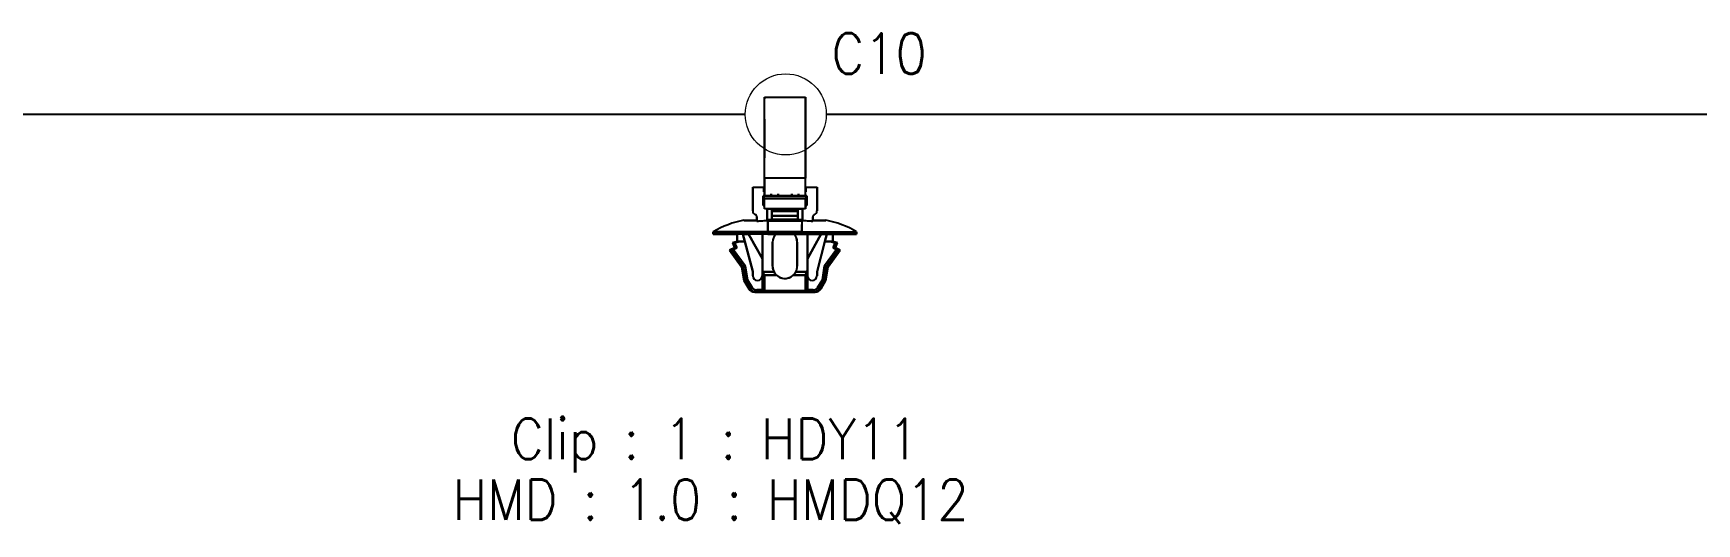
# Model space of a CAD drawing. Header units: inches. Extents: x 47316 to 59086, y 3141 to 11743.
# Drawn here: x 49064.8 to 49167.5, y 8626.9 to 8657.2 of the extents above; entities that cross this region are included whole.
import ezdxf

# ---------------------------------------------------------------- set-up
doc = ezdxf.new("R2010")
doc.units = ezdxf.units.IN
doc.header["$MEASUREMENT"] = 0
doc.styles.get("Standard").update_dxf_attribs({"font": ''})
doc.styles.get('Standard').set_extended_font_data('SimSun')
doc.linetypes.add('_VH_OTCON', pattern='A,0.0001,[7,VeSys.shx,S=0.1,R=0,X=0,Y=0],-0.4,[7,VeSys.shx,S=0.1,R=0,X=0,Y=0],-0.4,["X",Standard,S=1,R=0,X=-0.5,Y=-0.5],-0.0001,[7,VeSys.shx,S=0.1,R=0,X=0,Y=0],-0.4', length=1.2002)

msp = doc.modelspace()

# ---------------------------------------------------------------- linework, layer by layer
at = {"color": 7, "ltscale": 0.378893}
msp.add_line((49109.95, 8648.22), (49109.95, 8653.22), dxfattribs=at)
at = {"color": 7, "ltscale": 0.15}
for p, q in [((49109.95, 8653.22), (49112.47, 8653.22)), ((49112.47, 8648.22), (49109.95, 8648.22)), ((49112.47, 8648.22), (49109.95, 8648.22)), ((49109.95, 8646.96), (49112.47, 8646.96)), ((49112.47, 8646.96), (49109.95, 8646.96)), ((49112.47, 8646.33), (49109.95, 8646.33)), ((49112.47, 8646.33), (49109.95, 8646.33)), ((49109.95, 8641.26), (49112.47, 8641.26)), ((49112.47, 8641.26), (49109.95, 8641.26))]:
    msp.add_line(p, q, dxfattribs=at)
at = {"color": 7, "ltscale": 0.0272}
msp.add_line((49109.95, 8653.1), (49109.95, 8653.22), dxfattribs=at)
at = {"color": 7, "ltscale": 0.37888}
msp.add_line((49109.95, 8648.22), (49109.95, 8653.22), dxfattribs=at)
at = {"color": 7, "ltscale": 0.027199}
msp.add_line((49109.95, 8653.22), (49109.95, 8653.11), dxfattribs=at)
at = {"color": 7, "ltscale": 0.378897}
msp.add_line((49112.47, 8653.22), (49112.47, 8648.22), dxfattribs=at)
at = {"color": 7, "ltscale": 0.215019}
msp.add_line((49112.47, 8649.78), (49112.47, 8653.22), dxfattribs=at)
at = {"color": 7, "ltscale": 0.315749}
msp.add_line((49112.47, 8653.22), (49112.47, 8648.65), dxfattribs=at)
at = {"color": 7, "ltscale": 0.378905}
msp.add_line((49112.47, 8648.22), (49112.47, 8653.22), dxfattribs=at)
at = {"color": 7, "ltscale": 0.315758}
msp.add_line((49112.47, 8653.22), (49112.47, 8648.65), dxfattribs=at)
at = {"color": 7, "ltscale": 0.179182}
msp.add_line((49112.47, 8649.95), (49112.47, 8652.97), dxfattribs=at)
at = {"color": 0, "linetype": '_VH_OTCON', "lineweight": -2, "ltscale": 5}
for p, q in [((49108.76, 8652.15), (49009.42, 8652.15)), ((49380.9, 8652.15), (49113.76, 8652.15))]:
    msp.add_line(p, q, dxfattribs=at)
at = {"color": 7, "ltscale": 0.142593}
msp.add_line((49109.95, 8649.46), (49109.95, 8651.86), dxfattribs=at)
at = {"color": 7, "ltscale": 0.142589}
msp.add_line((49109.95, 8651.86), (49109.95, 8649.46), dxfattribs=at)
at = {"color": 7, "ltscale": 0.026669}
for p, q in [((49112.47, 8649.95), (49112.47, 8649.5)), ((49112.47, 8649.5), (49112.47, 8649.95)), ((49112.47, 8649.78), (49112.47, 8649.33))]:
    msp.add_line(p, q, dxfattribs=at)
at = {"color": 7, "ltscale": 0.108633}
msp.add_line((49112.47, 8647.67), (49112.47, 8649.5), dxfattribs=at)
at = {"color": 7, "ltscale": 0.076392}
msp.add_line((49112.47, 8648.22), (49112.47, 8649.5), dxfattribs=at)
at = {"color": 7, "ltscale": 0.098454}
msp.add_line((49112.47, 8647.67), (49112.47, 8649.33), dxfattribs=at)
at = {"color": 7, "ltscale": 0.0644}
for p, q in [((49109.95, 8648.22), (49109.95, 8647.13)), ((49109.95, 8647.13), (49109.95, 8648.22)), ((49112.47, 8647.13), (49112.47, 8648.22)), ((49112.47, 8647.13), (49112.47, 8648.22))]:
    msp.add_line(p, q, dxfattribs=at)
at = {"color": 7, "ltscale": 0.057913}
msp.add_line((49112.47, 8647.67), (49112.47, 8648.65), dxfattribs=at)
at = {"color": 7, "ltscale": 0.039999}
for p, q in [((49109.23, 8647.67), (49109.9, 8647.67)), ((49109.23, 8647.67), (49109.9, 8647.67)), ((49112.51, 8647.67), (49113.19, 8647.67)), ((49112.51, 8647.67), (49113.19, 8647.67))]:
    msp.add_line(p, q, dxfattribs=at)
at = {"color": 7, "ltscale": 0.022501}
for p, q in [((49109.23, 8647.67), (49109.23, 8647.3)), ((49109.23, 8647.3), (49109.23, 8647.67)), ((49113.19, 8647.67), (49113.19, 8647.3)), ((49113.19, 8647.67), (49113.19, 8647.3))]:
    msp.add_line(p, q, dxfattribs=at)
at = {"color": 7, "ltscale": 0.064999}
for p, q in [((49109.23, 8647.3), (49109.23, 8646.2)), ((49109.23, 8646.2), (49109.23, 8647.3)), ((49113.19, 8647.3), (49113.19, 8646.2)), ((49113.19, 8647.3), (49113.19, 8646.2))]:
    msp.add_line(p, q, dxfattribs=at)
at = {"color": 7, "ltscale": 0.002499}
for p, q in [((49109.86, 8647.13), (49109.9, 8647.13)), ((49109.9, 8647.13), (49109.86, 8647.13)), ((49109.9, 8647.13), (49109.86, 8647.13)), ((49109.9, 8647.67), (49109.95, 8647.67)), ((49109.95, 8647.38), (49109.9, 8647.38)), ((49109.9, 8647.38), (49109.95, 8647.38)), ((49112.47, 8647.67), (49112.51, 8647.67)), ((49112.51, 8647.38), (49112.47, 8647.38)), ((49112.47, 8647.38), (49112.51, 8647.38)), ((49112.56, 8647.13), (49112.51, 8647.13)), ((49112.56, 8647.13), (49112.51, 8647.13)), ((49109.95, 8646.58), (49109.9, 8646.58)), ((49109.9, 8646.58), (49109.95, 8646.58)), ((49109.95, 8646.58), (49109.9, 8646.58)), ((49112.51, 8646.58), (49112.47, 8646.58)), ((49112.47, 8646.58), (49112.51, 8646.58)), ((49112.51, 8646.58), (49112.47, 8646.58))]:
    msp.add_line(p, q, dxfattribs=at)
at = {"color": 7, "ltscale": 0.035001}
for p, q in [((49109.86, 8646.54), (49109.86, 8647.13)), ((49109.86, 8646.54), (49109.86, 8647.13)), ((49109.86, 8647.13), (49109.86, 8646.54)), ((49112.56, 8647.13), (49112.56, 8646.54)), ((49112.56, 8646.54), (49112.56, 8647.13)), ((49112.26, 8644.77), (49112.26, 8645.36)), ((49112.26, 8644.77), (49112.26, 8645.36))]:
    msp.add_line(p, q, dxfattribs=at)
at = {"color": 7, "ltscale": 0.0175}
for p, q in [((49109.9, 8647.67), (49109.9, 8647.38)), ((49109.9, 8647.38), (49109.9, 8647.67)), ((49112.51, 8647.67), (49112.51, 8647.38)), ((49112.51, 8647.67), (49112.51, 8647.38)), ((49112.51, 8647.38), (49112.51, 8647.67))]:
    msp.add_line(p, q, dxfattribs=at)
at = {"color": 7, "ltscale": 2.6e-05}
for p, q in [((49109.9, 8647.67), (49109.9, 8647.67)), ((49112.51, 8647.67), (49112.51, 8647.67))]:
    msp.add_line(p, q, dxfattribs=at)
at = {"color": 7, "ltscale": 0.032501}
for p, q in [((49109.9, 8647.13), (49109.9, 8646.58)), ((49109.9, 8646.58), (49109.9, 8647.13)), ((49112.51, 8647.13), (49112.51, 8646.58)), ((49112.51, 8647.13), (49112.51, 8646.58))]:
    msp.add_line(p, q, dxfattribs=at)
at = {"color": 7, "ltscale": 0.154999}
for p, q in [((49112.51, 8647.13), (49109.9, 8647.13)), ((49109.9, 8647.13), (49112.51, 8647.13))]:
    msp.add_line(p, q, dxfattribs=at)
at = {"color": 7, "ltscale": 0.0375}
for p, q in [((49109.95, 8646.33), (49109.95, 8646.96)), ((49109.95, 8646.33), (49109.95, 8646.96)), ((49112.47, 8646.96), (49112.47, 8646.33)), ((49112.47, 8646.33), (49112.47, 8646.96))]:
    msp.add_line(p, q, dxfattribs=at)
at = {"color": 7, "ltscale": 0.0075}
for p, q in [((49110.37, 8647.25), (49110.37, 8647.13)), ((49110.37, 8647.13), (49110.37, 8647.25)), ((49110.79, 8647.13), (49110.79, 8647.25)), ((49110.79, 8647.25), (49110.79, 8647.13)), ((49111.63, 8647.25), (49111.63, 8647.13)), ((49111.63, 8647.13), (49111.63, 8647.25)), ((49112.05, 8647.13), (49112.05, 8647.25)), ((49112.05, 8647.25), (49112.05, 8647.13)), ((49106.79, 8644.9), (49106.79, 8644.77)), ((49106.79, 8644.77), (49106.79, 8644.9)), ((49110.16, 8644.77), (49110.16, 8644.9)), ((49110.16, 8644.9), (49110.16, 8644.77)), ((49112.26, 8644.9), (49112.26, 8644.77)), ((49112.26, 8644.77), (49112.26, 8644.9)), ((49115.63, 8644.9), (49115.63, 8644.77)), ((49115.63, 8644.77), (49115.63, 8644.9)), ((49109.47, 8641.19), (49109.47, 8641.32)), ((49109.47, 8641.19), (49109.47, 8641.32)), ((49112.6, 8641.19), (49112.6, 8641.32)), ((49112.95, 8641.32), (49112.95, 8641.19)), ((49112.95, 8641.32), (49112.95, 8641.19))]:
    msp.add_line(p, q, dxfattribs=at)
at = {"color": 7, "ltscale": 0.000368}
msp.add_line((49110.37, 8647.13), (49110.37, 8647.13), dxfattribs=at)
at = {"color": 7, "ltscale": 0.025}
for p, q in [((49110.37, 8647.13), (49110.79, 8647.13)), ((49110.37, 8647.13), (49110.79, 8647.13)), ((49111.63, 8647.13), (49112.05, 8647.13)), ((49111.63, 8647.13), (49112.05, 8647.13)), ((49111.63, 8647.13), (49112.05, 8647.13)), ((49113.19, 8647.25), (49113.19, 8647.67))]:
    msp.add_line(p, q, dxfattribs=at)
at = {"color": 7, "ltscale": 0.023056}
msp.add_line((49110.4, 8647.13), (49110.79, 8647.13), dxfattribs=at)
at = {"color": 7, "ltscale": 0.000322}
msp.add_line((49111.63, 8647.13), (49111.63, 8647.13), dxfattribs=at)
at = {"color": 7, "ltscale": 0.021939}
msp.add_line((49112.51, 8647.13), (49112.51, 8646.76), dxfattribs=at)
at = {"color": 7, "ltscale": 0.010562}
msp.add_line((49112.51, 8646.58), (49112.51, 8646.76), dxfattribs=at)
at = {"color": 7, "ltscale": 0.000629}
msp.add_line((49112.55, 8647.13), (49112.56, 8647.13), dxfattribs=at)
at = {"color": 7, "ltscale": 0.0625}
msp.add_line((49113.19, 8646.2), (49113.19, 8647.25), dxfattribs=at)
at = {"color": 7, "ltscale": 0.017476}
for p, q in [((49109.48, 8645.84), (49109.48, 8645.55)), ((49112.93, 8645.84), (49112.93, 8645.55))]:
    msp.add_line(p, q, dxfattribs=at)
at = {"color": 7, "ltscale": 0.017471}
for p, q in [((49109.48, 8645.55), (49109.48, 8645.84)), ((49112.93, 8645.55), (49112.93, 8645.84))]:
    msp.add_line(p, q, dxfattribs=at)
at = {"color": 7, "ltscale": 0.004999}
for p, q in [((49109.95, 8646.54), (49109.86, 8646.54)), ((49109.86, 8646.54), (49109.95, 8646.54)), ((49112.56, 8646.54), (49112.47, 8646.54)), ((49112.47, 8646.54), (49112.56, 8646.54))]:
    msp.add_line(p, q, dxfattribs=at)
at = {"color": 7, "ltscale": 0.040002}
for p, q in [((49110.11, 8645.65), (49110.11, 8646.33)), ((49110.11, 8645.65), (49110.11, 8646.33)), ((49110.11, 8646.33), (49110.11, 8645.65)), ((49112.3, 8646.33), (49112.3, 8645.65)), ((49112.3, 8645.65), (49112.3, 8646.33))]:
    msp.add_line(p, q, dxfattribs=at)
at = {"color": 7, "ltscale": 0.017502}
for p, q in [((49110.11, 8646.33), (49110.41, 8646.33)), ((49112.01, 8646.33), (49112.3, 8646.33))]:
    msp.add_line(p, q, dxfattribs=at)
at = {"color": 7, "ltscale": 0.00087}
for p, q in [((49110.41, 8646.31), (49110.41, 8646.33)), ((49110.41, 8646.33), (49110.41, 8646.31)), ((49112.01, 8646.31), (49112.01, 8646.33)), ((49112.01, 8646.33), (49112.01, 8646.31))]:
    msp.add_line(p, q, dxfattribs=at)
at = {"color": 7, "ltscale": 0.095001}
for p, q in [((49112.01, 8646.31), (49110.41, 8646.31)), ((49110.41, 8646.31), (49112.01, 8646.31)), ((49112.01, 8646.19), (49110.41, 8646.19)), ((49110.41, 8646.19), (49112.01, 8646.19)), ((49110.41, 8645.89), (49112.01, 8645.89)), ((49112.01, 8645.89), (49110.41, 8645.89)), ((49110.41, 8645.68), (49112.01, 8645.68))]:
    msp.add_line(p, q, dxfattribs=at)
at = {"color": 7, "ltscale": 0.007443}
for p, q in [((49110.41, 8646.19), (49110.41, 8646.31)), ((49110.41, 8646.31), (49110.41, 8646.19)), ((49112.01, 8646.19), (49112.01, 8646.31)), ((49112.01, 8646.31), (49112.01, 8646.19))]:
    msp.add_line(p, q, dxfattribs=at)
at = {"color": 7, "ltscale": 0.017839}
for p, q in [((49110.41, 8645.89), (49110.41, 8646.19)), ((49110.41, 8646.19), (49110.41, 8645.89)), ((49112.01, 8645.89), (49112.01, 8646.19)), ((49112.01, 8646.19), (49112.01, 8645.89))]:
    msp.add_line(p, q, dxfattribs=at)
at = {"color": 7, "ltscale": 0.012407}
for p, q in [((49110.41, 8645.68), (49110.41, 8645.89)), ((49112.01, 8645.68), (49112.01, 8645.89))]:
    msp.add_line(p, q, dxfattribs=at)
at = {"color": 7, "ltscale": 0.013841}
for p, q in [((49110.41, 8645.89), (49110.41, 8645.65)), ((49112.01, 8645.65), (49112.01, 8645.89))]:
    msp.add_line(p, q, dxfattribs=at)
at = {"color": 7, "ltscale": 0.001447}
msp.add_line((49110.41, 8645.68), (49110.41, 8645.65), dxfattribs=at)
at = {"color": 7, "ltscale": 0.023952}
msp.add_line((49112.01, 8645.92), (49112.01, 8646.33), dxfattribs=at)
at = {"color": 7, "ltscale": 0.014789}
msp.add_line((49112.01, 8645.9), (49112.01, 8645.65), dxfattribs=at)
at = {"color": 7, "ltscale": 0.002502}
msp.add_line((49112.47, 8646.54), (49112.47, 8646.58), dxfattribs=at)
at = {"color": 7, "ltscale": 0.013786}
msp.add_line((49112.93, 8645.61), (49112.93, 8645.84), dxfattribs=at)
at = {"color": 7, "ltscale": 0.2}
for p, q in [((49106.79, 8644.9), (49110.16, 8644.9)), ((49110.16, 8644.9), (49106.79, 8644.9)), ((49110.16, 8644.77), (49106.79, 8644.77)), ((49110.16, 8644.77), (49106.79, 8644.77)), ((49112.26, 8644.9), (49115.63, 8644.9)), ((49112.26, 8644.9), (49115.63, 8644.9)), ((49112.26, 8644.77), (49115.63, 8644.77)), ((49115.63, 8644.77), (49112.26, 8644.77))]:
    msp.add_line(p, q, dxfattribs=at)
at = {"color": 7, "ltscale": 0.087396}
for p, q in [((49106.79, 8644.77), (49108.26, 8644.77)), ((49106.79, 8644.77), (49108.26, 8644.77)), ((49115.63, 8644.77), (49114.16, 8644.77))]:
    msp.add_line(p, q, dxfattribs=at)
at = {"color": 7, "ltscale": 0.027499}
for p, q in [((49108.26, 8644.31), (49108.26, 8644.77)), ((49108.26, 8644.77), (49108.26, 8644.31)), ((49114.16, 8644.31), (49114.16, 8644.77)), ((49114.16, 8644.77), (49114.16, 8644.31))]:
    msp.add_line(p, q, dxfattribs=at)
at = {"color": 7, "ltscale": 0.020602}
for p, q in [((49108.61, 8644.77), (49108.96, 8644.77)), ((49108.61, 8644.77), (49108.96, 8644.77)), ((49113.8, 8644.77), (49113.46, 8644.77))]:
    msp.add_line(p, q, dxfattribs=at)
at = {"color": 7, "ltscale": 0.028456}
for p, q in [((49108.74, 8644.31), (49108.61, 8644.77)), ((49108.61, 8644.77), (49108.74, 8644.31)), ((49113.68, 8644.31), (49113.8, 8644.77)), ((49113.8, 8644.77), (49113.68, 8644.31))]:
    msp.add_line(p, q, dxfattribs=at)
at = {"color": 7, "ltscale": 0.047501}
for p, q in [((49109.48, 8645.61), (49108.68, 8645.61)), ((49108.68, 8645.61), (49109.48, 8645.61)), ((49113.73, 8645.61), (49112.93, 8645.61)), ((49112.93, 8645.61), (49113.73, 8645.61))]:
    msp.add_line(p, q, dxfattribs=at)
at = {"color": 7, "ltscale": 0.015242}
for p, q in [((49109.09, 8644.55), (49108.96, 8644.77)), ((49113.45, 8644.77), (49113.33, 8644.55))]:
    msp.add_line(p, q, dxfattribs=at)
at = {"color": 7, "ltscale": 0.015215}
msp.add_line((49108.96, 8644.77), (49109.09, 8644.55), dxfattribs=at)
at = {"color": 7, "ltscale": 0.00369}
for p, q in [((49109.48, 8645.61), (49109.48, 8645.55)), ((49112.93, 8645.55), (49112.93, 8645.61))]:
    msp.add_line(p, q, dxfattribs=at)
at = {"color": 7, "ltscale": 0.089999}
for p, q in [((49109.82, 8643.25), (49109.82, 8644.77)), ((49109.82, 8644.77), (49109.82, 8643.25)), ((49112.6, 8644.77), (49112.6, 8643.25)), ((49112.6, 8643.25), (49112.6, 8644.77))]:
    msp.add_line(p, q, dxfattribs=at)
at = {"color": 7, "ltscale": 0.129999}
for p, q in [((49112.3, 8645.65), (49110.11, 8645.65)), ((49110.11, 8645.65), (49112.3, 8645.65))]:
    msp.add_line(p, q, dxfattribs=at)
at = {"color": 7, "ltscale": 0.040569}
for p, q in [((49110.16, 8644.9), (49110.16, 8645.58)), ((49112.26, 8645.58), (49112.26, 8644.9))]:
    msp.add_line(p, q, dxfattribs=at)
at = {"color": 7, "ltscale": 0.125}
for p, q in [((49110.16, 8645.58), (49112.26, 8645.58)), ((49112.26, 8645.58), (49110.16, 8645.58)), ((49110.16, 8644.9), (49112.26, 8644.9)), ((49112.26, 8644.9), (49110.16, 8644.9)), ((49110.16, 8644.77), (49112.26, 8644.77)), ((49112.26, 8644.77), (49110.16, 8644.77))]:
    msp.add_line(p, q, dxfattribs=at)
at = {"color": 7, "ltscale": 0.040567}
for p, q in [((49110.16, 8645.58), (49110.16, 8644.9)), ((49112.26, 8645.58), (49112.26, 8644.9))]:
    msp.add_line(p, q, dxfattribs=at)
at = {"color": 7, "ltscale": 0.02751}
msp.add_line((49110.16, 8644.9), (49110.16, 8645.36), dxfattribs=at)
msp.add_line((49110.16, 8644.9), (49110.16, 8645.36), dxfattribs=at)
at = {"color": 7, "ltscale": 0.015289}
msp.add_line((49113.33, 8644.55), (49113.45, 8644.77), dxfattribs=at)
at = {"color": 7, "ltscale": 0.020749}
msp.add_line((49113.45, 8644.77), (49113.8, 8644.77), dxfattribs=at)
at = {"color": 7, "ltscale": 0.0875}
for p, q in [((49114.16, 8644.77), (49115.63, 8644.77)), ((49110.45, 8644.26), (49110.45, 8642.79)), ((49110.45, 8642.79), (49110.45, 8644.26)), ((49110.45, 8642.79), (49110.45, 8644.26)), ((49111.97, 8642.79), (49111.97, 8644.26)), ((49111.97, 8644.26), (49111.97, 8642.79))]:
    msp.add_line(p, q, dxfattribs=at)
at = {"color": 7, "ltscale": 0.019025}
msp.add_line((49108.09, 8643.91), (49107.8, 8643.78), dxfattribs=at)
at = {"color": 7, "ltscale": 0.006177}
msp.add_line((49107.9, 8643.78), (49107.8, 8643.78), dxfattribs=at)
at = {"color": 7, "ltscale": 0.006165}
for p, q in [((49107.8, 8643.78), (49107.9, 8643.78)), ((49108.54, 8642.75), (49108.64, 8642.75)), ((49108.54, 8642.75), (49108.64, 8642.75))]:
    msp.add_line(p, q, dxfattribs=at)
at = {"color": 7, "ltscale": 0.075271}
for p, q in [((49107.8, 8643.78), (49108.54, 8642.75)), ((49108.64, 8642.75), (49107.9, 8643.78)), ((49114.51, 8643.78), (49113.78, 8642.75)), ((49113.78, 8642.75), (49114.51, 8643.78)), ((49113.88, 8642.75), (49114.62, 8643.78))]:
    msp.add_line(p, q, dxfattribs=at)
at = {"color": 7, "ltscale": 0.075264}
msp.add_line((49108.64, 8642.75), (49107.9, 8643.78), dxfattribs=at)
at = {"color": 7, "ltscale": 0.018174}
msp.add_line((49108.26, 8644.31), (49107.97, 8644.22), dxfattribs=at)
at = {"color": 7, "ltscale": 0.000925}
msp.add_line((49107.97, 8644.22), (49107.98, 8644.22), dxfattribs=at)
at = {"color": 7, "ltscale": 0.020195}
for p, q in [((49107.97, 8644.22), (49108.09, 8643.91)), ((49108.11, 8644.22), (49108.24, 8643.91)), ((49108.24, 8643.91), (49108.11, 8644.22)), ((49114.31, 8644.22), (49114.18, 8643.91)), ((49114.18, 8643.91), (49114.31, 8644.22)), ((49114.32, 8643.91), (49114.45, 8644.22))]:
    msp.add_line(p, q, dxfattribs=at)
at = {"color": 7, "ltscale": 0.000912}
for p, q in [((49107.98, 8644.22), (49107.97, 8644.22)), ((49114.32, 8643.91), (49114.31, 8643.91))]:
    msp.add_line(p, q, dxfattribs=at)
at = {"color": 7, "ltscale": 0.002823}
msp.add_line((49107.98, 8644.22), (49108.03, 8644.22), dxfattribs=at)
at = {"color": 7, "ltscale": 0.00282}
for p, q in [((49108.03, 8644.22), (49107.98, 8644.22)), ((49114.31, 8643.91), (49114.26, 8643.91))]:
    msp.add_line(p, q, dxfattribs=at)
at = {"color": 7, "ltscale": 0.013619}
for p, q in [((49108.24, 8643.91), (49108.02, 8643.82)), ((49108.02, 8643.82), (49108.24, 8643.91)), ((49114.18, 8643.91), (49114.39, 8643.82)), ((49114.39, 8643.82), (49114.18, 8643.91))]:
    msp.add_line(p, q, dxfattribs=at)
at = {"color": 7, "ltscale": 0.074459}
for p, q in [((49108.02, 8643.82), (49108.75, 8642.8)), ((49108.75, 8642.8), (49108.02, 8643.82)), ((49114.39, 8643.82), (49113.66, 8642.8)), ((49113.66, 8642.8), (49114.39, 8643.82))]:
    msp.add_line(p, q, dxfattribs=at)
at = {"color": 7, "ltscale": 0.004681}
for p, q in [((49108.03, 8644.22), (49108.11, 8644.22)), ((49108.11, 8644.22), (49108.03, 8644.22))]:
    msp.add_line(p, q, dxfattribs=at)
at = {"color": 7, "ltscale": 0.000327}
msp.add_line((49108.1, 8643.91), (49108.09, 8643.91), dxfattribs=at)
at = {"color": 7, "ltscale": 0.008441}
for p, q in [((49108.09, 8643.91), (49108.24, 8643.91)), ((49108.26, 8644.31), (49108.4, 8644.31)), ((49108.4, 8644.31), (49108.26, 8644.31))]:
    msp.add_line(p, q, dxfattribs=at)
at = {"color": 7, "ltscale": 0.008429}
for p, q in [((49108.24, 8643.91), (49108.09, 8643.91)), ((49114.31, 8644.22), (49114.45, 8644.22))]:
    msp.add_line(p, q, dxfattribs=at)
at = {"color": 7, "ltscale": 0.00033}
for p, q in [((49108.09, 8643.91), (49108.1, 8643.91)), ((49108.27, 8644.31), (49108.26, 8644.31)), ((49114.16, 8644.31), (49114.15, 8644.31))]:
    msp.add_line(p, q, dxfattribs=at)
at = {"color": 7, "ltscale": 0.001593}
msp.add_line((49108.13, 8643.91), (49108.1, 8643.91), dxfattribs=at)
at = {"color": 7, "ltscale": 0.003809}
msp.add_line((49108.1, 8643.91), (49108.16, 8643.91), dxfattribs=at)
at = {"color": 7, "ltscale": 0.018199}
for p, q in [((49108.4, 8644.31), (49108.11, 8644.22)), ((49108.11, 8644.22), (49108.4, 8644.31)), ((49114.01, 8644.31), (49114.31, 8644.22)), ((49114.31, 8644.22), (49114.01, 8644.31))]:
    msp.add_line(p, q, dxfattribs=at)
at = {"color": 7, "ltscale": 0.004291}
msp.add_line((49108.16, 8643.91), (49108.24, 8643.91), dxfattribs=at)
at = {"color": 7, "ltscale": 0.000286}
for p, q in [((49108.26, 8644.31), (49108.27, 8644.31)), ((49108.27, 8644.31), (49108.26, 8644.31))]:
    msp.add_line(p, q, dxfattribs=at)
at = {"color": 7, "ltscale": 0.008432}
msp.add_line((49108.4, 8644.31), (49108.26, 8644.31), dxfattribs=at)
at = {"color": 7, "ltscale": 0.000342}
for p, q in [((49108.26, 8644.31), (49108.27, 8644.31)), ((49114.15, 8644.31), (49114.16, 8644.31))]:
    msp.add_line(p, q, dxfattribs=at)
at = {"color": 7, "ltscale": 0.002209}
msp.add_line((49108.3, 8644.31), (49108.27, 8644.31), dxfattribs=at)
at = {"color": 7, "ltscale": 0.003674}
for p, q in [((49108.27, 8644.31), (49108.33, 8644.31)), ((49114.09, 8644.31), (49114.15, 8644.31))]:
    msp.add_line(p, q, dxfattribs=at)
at = {"color": 7, "ltscale": 0.00434}
msp.add_line((49108.33, 8644.31), (49108.4, 8644.31), dxfattribs=at)
at = {"color": 7, "ltscale": 0.019785}
for p, q in [((49108.74, 8644.31), (49108.4, 8644.31)), ((49108.4, 8644.31), (49108.74, 8644.31)), ((49113.68, 8644.31), (49114.01, 8644.31)), ((49114.01, 8644.31), (49113.68, 8644.31))]:
    msp.add_line(p, q, dxfattribs=at)
at = {"color": 7, "ltscale": 0.11383}
for p, q in [((49109.23, 8642.45), (49108.74, 8644.31)), ((49108.74, 8644.31), (49109.23, 8642.45)), ((49113.19, 8642.45), (49113.68, 8644.31)), ((49113.68, 8644.31), (49113.19, 8642.45))]:
    msp.add_line(p, q, dxfattribs=at)
at = {"color": 7, "ltscale": 0.026985}
for p, q in [((49109.31, 8644.15), (49109.09, 8644.55)), ((49113.33, 8644.55), (49113.1, 8644.15))]:
    msp.add_line(p, q, dxfattribs=at)
at = {"color": 7, "ltscale": 0.02701}
msp.add_line((49109.09, 8644.55), (49109.31, 8644.15), dxfattribs=at)
at = {"color": 7, "ltscale": 0.064963}
msp.add_line((49109.28, 8644.21), (49109.82, 8643.25), dxfattribs=at)
at = {"color": 7, "ltscale": 0.061156}
for p, q in [((49109.82, 8643.25), (49109.31, 8644.15)), ((49113.1, 8644.15), (49112.6, 8643.25))]:
    msp.add_line(p, q, dxfattribs=at)
at = {"color": 7, "ltscale": 0.061161}
msp.add_line((49109.31, 8644.15), (49109.82, 8643.25), dxfattribs=at)
at = {"color": 7, "ltscale": 0.065039}
msp.add_line((49112.6, 8643.25), (49113.14, 8644.21), dxfattribs=at)
at = {"color": 7, "ltscale": 0.06116}
msp.add_line((49112.6, 8643.25), (49113.1, 8644.15), dxfattribs=at)
at = {"color": 7, "ltscale": 0.040697}
msp.add_line((49112.6, 8643.41), (49112.6, 8644.1), dxfattribs=at)
at = {"color": 7, "ltscale": 0.040701}
msp.add_line((49112.6, 8644.1), (49112.6, 8643.41), dxfattribs=at)
at = {"color": 7, "ltscale": 0.02697}
msp.add_line((49113.1, 8644.15), (49113.33, 8644.55), dxfattribs=at)
at = {"color": 7, "ltscale": 0.006299}
msp.add_line((49114.01, 8644.31), (49114.12, 8644.31), dxfattribs=at)
at = {"color": 7, "ltscale": 0.006305}
msp.add_line((49114.12, 8644.31), (49114.01, 8644.31), dxfattribs=at)
at = {"color": 7, "ltscale": 0.00329}
msp.add_line((49114.03, 8644.31), (49114.09, 8644.31), dxfattribs=at)
at = {"color": 7, "ltscale": 0.006641}
msp.add_line((49114.16, 8644.31), (49114.04, 8644.31), dxfattribs=at)
at = {"color": 7, "ltscale": 0.001825}
msp.add_line((49114.15, 8644.31), (49114.12, 8644.31), dxfattribs=at)
at = {"color": 7, "ltscale": 0.002142}
msp.add_line((49114.12, 8644.31), (49114.16, 8644.31), dxfattribs=at)
at = {"color": 7, "ltscale": 0.002136}
msp.add_line((49114.16, 8644.31), (49114.12, 8644.31), dxfattribs=at)
at = {"color": 7, "ltscale": 0.018183}
msp.add_line((49114.45, 8644.22), (49114.16, 8644.31), dxfattribs=at)
at = {"color": 7, "ltscale": 0.004715}
msp.add_line((49114.18, 8643.91), (49114.26, 8643.91), dxfattribs=at)
at = {"color": 7, "ltscale": 0.004687}
msp.add_line((49114.26, 8643.91), (49114.18, 8643.91), dxfattribs=at)
at = {"color": 7, "ltscale": 0.002832}
msp.add_line((49114.26, 8643.91), (49114.31, 8643.91), dxfattribs=at)
at = {"color": 7, "ltscale": 0.002856}
msp.add_line((49114.32, 8643.91), (49114.27, 8643.91), dxfattribs=at)
at = {"color": 7, "ltscale": 0.002869}
msp.add_line((49114.27, 8643.91), (49114.32, 8643.91), dxfattribs=at)
at = {"color": 7, "ltscale": 0.008438}
msp.add_line((49114.45, 8644.22), (49114.31, 8644.22), dxfattribs=at)
at = {"color": 7, "ltscale": 0.0009}
msp.add_line((49114.31, 8643.91), (49114.32, 8643.91), dxfattribs=at)
at = {"color": 7, "ltscale": 0.019}
msp.add_line((49114.62, 8643.78), (49114.32, 8643.91), dxfattribs=at)
at = {"color": 7, "ltscale": 0.002185}
msp.add_line((49114.38, 8644.22), (49114.42, 8644.22), dxfattribs=at)
at = {"color": 7, "ltscale": 0.005222}
msp.add_line((49114.6, 8643.78), (49114.51, 8643.78), dxfattribs=at)
at = {"color": 7, "ltscale": 0.005249}
msp.add_line((49114.6, 8643.78), (49114.51, 8643.78), dxfattribs=at)
at = {"color": 7, "ltscale": 0.000903}
msp.add_line((49114.62, 8643.78), (49114.6, 8643.78), dxfattribs=at)
at = {"color": 7, "ltscale": 0.000916}
msp.add_line((49114.62, 8643.78), (49114.6, 8643.78), dxfattribs=at)
at = {"color": 7, "ltscale": 4.3e-05}
msp.add_line((49114.62, 8643.78), (49114.62, 8643.78), dxfattribs=at)
at = {"color": 7, "ltscale": 4.9e-05}
msp.add_line((49114.62, 8643.78), (49114.62, 8643.78), dxfattribs=at)
at = {"color": 7, "ltscale": 0.05076}
for p, q in [((49108.54, 8642.75), (49108.68, 8641.91)), ((49113.73, 8641.91), (49113.88, 8642.75))]:
    msp.add_line(p, q, dxfattribs=at)
at = {"color": 7, "ltscale": 0.002621}
for p, q in [((49108.68, 8642.77), (49108.64, 8642.75)), ((49108.64, 8642.75), (49108.68, 8642.77)), ((49113.77, 8642.75), (49113.73, 8642.77)), ((49113.73, 8642.77), (49113.77, 8642.75))]:
    msp.add_line(p, q, dxfattribs=at)
at = {"color": 7, "ltscale": 0.050769}
msp.add_line((49108.79, 8641.91), (49108.64, 8642.75), dxfattribs=at)
at = {"color": 7, "ltscale": 0.050773}
for p, q in [((49108.79, 8641.91), (49108.64, 8642.75)), ((49113.77, 8642.75), (49113.63, 8641.91)), ((49113.63, 8641.91), (49113.77, 8642.75))]:
    msp.add_line(p, q, dxfattribs=at)
at = {"color": 7, "ltscale": 0.000205}
for p, q in [((49108.69, 8642.77), (49108.68, 8642.77)), ((49108.68, 8642.77), (49108.69, 8642.77)), ((49113.73, 8642.77), (49113.73, 8642.77)), ((49113.73, 8642.77), (49113.73, 8642.77))]:
    msp.add_line(p, q, dxfattribs=at)
at = {"color": 7, "ltscale": 0.004321}
for p, q in [((49108.75, 8642.8), (49108.69, 8642.77)), ((49108.69, 8642.77), (49108.75, 8642.8)), ((49113.73, 8642.77), (49113.66, 8642.8)), ((49113.66, 8642.8), (49113.73, 8642.77))]:
    msp.add_line(p, q, dxfattribs=at)
at = {"color": 7, "ltscale": 0.051095}
for p, q in [((49108.75, 8642.8), (49108.9, 8641.95)), ((49108.9, 8641.95), (49108.75, 8642.8)), ((49113.66, 8642.8), (49113.52, 8641.95)), ((49113.52, 8641.95), (49113.66, 8642.8))]:
    msp.add_line(p, q, dxfattribs=at)
at = {"color": 7, "ltscale": 0.039936}
for p, q in [((49109.82, 8642.58), (49109.82, 8643.25)), ((49109.82, 8643.25), (49109.82, 8642.58)), ((49112.6, 8643.25), (49112.6, 8642.58)), ((49112.6, 8642.58), (49112.6, 8643.25))]:
    msp.add_line(p, q, dxfattribs=at)
at = {"color": 7, "ltscale": 0.048712}
msp.add_line((49112.6, 8642.43), (49112.6, 8643.25), dxfattribs=at)
at = {"color": 7, "ltscale": 0.006168}
for p, q in [((49113.78, 8642.75), (49113.88, 8642.75)), ((49113.88, 8642.75), (49113.78, 8642.75))]:
    msp.add_line(p, q, dxfattribs=at)
at = {"color": 7, "ltscale": 0.006219}
msp.add_line((49108.79, 8641.91), (49108.68, 8641.91), dxfattribs=at)
at = {"color": 7, "ltscale": 0.006223}
for p, q in [((49108.68, 8641.91), (49108.79, 8641.91)), ((49113.73, 8641.91), (49113.63, 8641.91)), ((49113.73, 8641.91), (49113.63, 8641.91))]:
    msp.add_line(p, q, dxfattribs=at)
at = {"color": 7, "ltscale": 0.034946}
for p, q in [((49108.68, 8641.91), (49108.98, 8641.4)), ((49113.44, 8641.4), (49113.73, 8641.91))]:
    msp.add_line(p, q, dxfattribs=at)
at = {"color": 7, "ltscale": 0.00266}
for p, q in [((49108.79, 8641.91), (49108.83, 8641.92)), ((49113.59, 8641.92), (49113.63, 8641.91))]:
    msp.add_line(p, q, dxfattribs=at)
at = {"color": 7, "ltscale": 0.002806}
for p, q in [((49108.83, 8641.92), (49108.79, 8641.91)), ((49113.63, 8641.91), (49113.58, 8641.92))]:
    msp.add_line(p, q, dxfattribs=at)
at = {"color": 7, "ltscale": 0.034163}
for p, q in [((49109.08, 8641.41), (49108.79, 8641.91)), ((49113.63, 8641.91), (49113.34, 8641.41))]:
    msp.add_line(p, q, dxfattribs=at)
at = {"color": 7, "ltscale": 0.000128}
for p, q in [((49108.79, 8641.91), (49108.79, 8641.91)), ((49108.79, 8641.91), (49108.79, 8641.91)), ((49113.63, 8641.91), (49113.63, 8641.91))]:
    msp.add_line(p, q, dxfattribs=at)
at = {"color": 7, "ltscale": 0.034208}
for p, q in [((49109.08, 8641.41), (49108.79, 8641.91)), ((49113.34, 8641.41), (49113.63, 8641.91))]:
    msp.add_line(p, q, dxfattribs=at)
at = {"color": 7, "ltscale": 0.004276}
for p, q in [((49108.83, 8641.92), (49108.9, 8641.95)), ((49108.9, 8641.95), (49108.83, 8641.92)), ((49113.58, 8641.92), (49113.52, 8641.95)), ((49113.52, 8641.95), (49113.58, 8641.92))]:
    msp.add_line(p, q, dxfattribs=at)
at = {"color": 7, "ltscale": 0.0329}
for p, q in [((49108.9, 8641.95), (49109.18, 8641.47)), ((49109.18, 8641.47), (49108.9, 8641.95)), ((49113.52, 8641.95), (49113.23, 8641.47)), ((49113.23, 8641.47), (49113.52, 8641.95))]:
    msp.add_line(p, q, dxfattribs=at)
at = {"color": 7, "ltscale": 0.014999}
for p, q in [((49109.23, 8642.2), (49109.23, 8642.45)), ((49109.23, 8642.2), (49109.23, 8642.45)), ((49109.23, 8642.45), (49109.23, 8642.2)), ((49113.19, 8642.2), (49113.19, 8642.45)), ((49113.19, 8642.45), (49113.19, 8642.2))]:
    msp.add_line(p, q, dxfattribs=at)
at = {"color": 7, "ltscale": 0.082565}
for p, q in [((49109.82, 8642.58), (49109.82, 8641.19)), ((49109.82, 8641.19), (49109.82, 8642.58)), ((49112.6, 8641.19), (49112.6, 8642.58)), ((49112.6, 8642.58), (49112.6, 8641.19))]:
    msp.add_line(p, q, dxfattribs=at)
at = {"color": 7, "ltscale": 0.041339}
for p, q in [((49110.54, 8642.44), (49109.84, 8642.44)), ((49109.84, 8642.44), (49110.54, 8642.44)), ((49112.58, 8642.44), (49111.88, 8642.44)), ((49111.88, 8642.44), (49112.58, 8642.44))]:
    msp.add_line(p, q, dxfattribs=at)
at = {"color": 7, "ltscale": 0.002635}
for p, q in [((49109.84, 8642.44), (49109.86, 8642.4)), ((49112.56, 8642.4), (49112.58, 8642.44))]:
    msp.add_line(p, q, dxfattribs=at)
at = {"color": 7, "ltscale": 0.002634}
for p, q in [((49109.86, 8642.4), (49109.84, 8642.44)), ((49112.58, 8642.44), (49112.56, 8642.4))]:
    msp.add_line(p, q, dxfattribs=at)
at = {"color": 7, "ltscale": 0.057954}
for p, q in [((49109.95, 8641.26), (49109.95, 8642.23)), ((49109.95, 8642.23), (49109.95, 8641.26)), ((49112.47, 8642.23), (49112.47, 8641.26)), ((49112.47, 8641.26), (49112.47, 8642.23))]:
    msp.add_line(p, q, dxfattribs=at)
at = {"color": 7, "ltscale": 0.044711}
for p, q in [((49109.95, 8642.23), (49110.7, 8642.23)), ((49110.7, 8642.23), (49109.95, 8642.23)), ((49111.72, 8642.23), (49112.47, 8642.23)), ((49112.47, 8642.23), (49111.72, 8642.23))]:
    msp.add_line(p, q, dxfattribs=at)
at = {"color": 7, "ltscale": 0.000598}
msp.add_line((49110.7, 8642.23), (49110.69, 8642.24), dxfattribs=at)
at = {"color": 7, "ltscale": 0.001863}
msp.add_line((49111.74, 8642.25), (49111.72, 8642.23), dxfattribs=at)
at = {"color": 7, "ltscale": 0.000505}
msp.add_line((49111.72, 8642.23), (49111.72, 8642.24), dxfattribs=at)
at = {"color": 7, "ltscale": 0.008279}
msp.add_line((49112.6, 8642.29), (49112.6, 8642.43), dxfattribs=at)
at = {"color": 7, "ltscale": 0.005516}
msp.add_line((49112.6, 8642.2), (49112.6, 8642.29), dxfattribs=at)
at = {"color": 7, "ltscale": 0.052501}
msp.add_line((49112.6, 8641.32), (49112.6, 8642.2), dxfattribs=at)
at = {"color": 7, "ltscale": 0.00587}
msp.add_line((49108.98, 8641.4), (49109.08, 8641.41), dxfattribs=at)
at = {"color": 7, "ltscale": 0.005865}
for p, q in [((49109.08, 8641.41), (49108.98, 8641.4)), ((49113.44, 8641.4), (49113.34, 8641.41))]:
    msp.add_line(p, q, dxfattribs=at)
at = {"color": 7, "ltscale": 0.007092}
for p, q in [((49109.08, 8641.41), (49109.18, 8641.47)), ((49109.18, 8641.47), (49109.08, 8641.41)), ((49113.23, 8641.47), (49113.34, 8641.41)), ((49113.34, 8641.41), (49113.23, 8641.47))]:
    msp.add_line(p, q, dxfattribs=at)
at = {"color": 7, "ltscale": 0.007248}
msp.add_line((49109.47, 8641.19), (49109.34, 8641.19), dxfattribs=at)
at = {"color": 7, "ltscale": 0.001605}
msp.add_line((49109.38, 8641.19), (49109.35, 8641.19), dxfattribs=at)
at = {"color": 7, "ltscale": 0.006183}
msp.add_line((49109.36, 8641.19), (49109.47, 8641.19), dxfattribs=at)
at = {"color": 7, "ltscale": 0.004422}
msp.add_line((49109.47, 8641.19), (49109.39, 8641.19), dxfattribs=at)
at = {"color": 7, "ltscale": 0.012915}
msp.add_line((49109.39, 8641.19), (49109.61, 8641.19), dxfattribs=at)
at = {"color": 7, "ltscale": 0.020941}
for p, q in [((49109.47, 8641.32), (49109.82, 8641.32)), ((49109.82, 8641.32), (49109.47, 8641.32)), ((49109.47, 8641.19), (49109.82, 8641.19)), ((49109.82, 8641.19), (49109.47, 8641.19)), ((49112.95, 8641.32), (49112.6, 8641.32)), ((49112.6, 8641.32), (49112.95, 8641.32)), ((49112.6, 8641.19), (49112.95, 8641.19)), ((49112.95, 8641.19), (49112.6, 8641.19))]:
    msp.add_line(p, q, dxfattribs=at)
at = {"color": 7, "ltscale": 0.012512}
for p, q in [((49109.61, 8641.19), (49109.82, 8641.19)), ((49112.6, 8641.19), (49112.81, 8641.19))]:
    msp.add_line(p, q, dxfattribs=at)
at = {"color": 7, "ltscale": 0.000995}
for p, q in [((49109.82, 8641.19), (49109.84, 8641.19)), ((49109.84, 8641.19), (49109.82, 8641.19)), ((49112.58, 8641.19), (49112.6, 8641.19)), ((49112.6, 8641.19), (49112.58, 8641.19))]:
    msp.add_line(p, q, dxfattribs=at)
at = {"color": 7, "ltscale": 0.000399}
msp.add_line((49109.84, 8641.19), (49109.83, 8641.19), dxfattribs=at)
at = {"color": 7, "ltscale": 0.163214}
msp.add_line((49109.83, 8641.19), (49112.58, 8641.19), dxfattribs=at)
at = {"color": 7, "ltscale": 0.163013}
msp.add_line((49112.58, 8641.19), (49109.84, 8641.19), dxfattribs=at)
at = {"color": 7, "ltscale": 0.015717}
msp.add_line((49113.07, 8641.19), (49112.81, 8641.19), dxfattribs=at)
at = {"color": 7, "ltscale": 0.015729}
msp.add_line((49112.81, 8641.19), (49113.07, 8641.19), dxfattribs=at)
at = {"color": 7, "ltscale": 0.005864}
msp.add_line((49113.44, 8641.4), (49113.34, 8641.41), dxfattribs=at)
at = {"color": 7}
for points in [[(49110.7, 8642.23), (49110.85, 8642.12), (49110.94, 8642.08)], [(49111.48, 8642.08), (49111.57, 8642.12), (49111.72, 8642.23)], [(49109.08, 8641.41), (49109.15, 8641.32), (49109.24, 8641.25), (49109.35, 8641.21), (49109.47, 8641.19)], [(49109.08, 8641.41), (49109.14, 8641.33), (49109.21, 8641.27), (49109.31, 8641.22), (49109.47, 8641.19)], [(49112.95, 8641.19), (49113.07, 8641.21), (49113.17, 8641.25), (49113.27, 8641.32), (49113.34, 8641.41)], [(49112.95, 8641.19), (49113.06, 8641.21), (49113.17, 8641.25), (49113.25, 8641.3), (49113.34, 8641.41)]]:
    msp.add_lwpolyline(points, dxfattribs=at)
at = {"color": 0, "linetype": 'Continuous', "lineweight": 15}
msp.add_circle((49111.26, 8652.15), 2.5, dxfattribs=at)
at = {"color": 7}
for centre, radius, start, end in [((49109.48, 8646.2), 0.253, 180, 250.5288), ((49109.48, 8646.2), 0.253, 179.9994, 250.5293), ((49109.36, 8645.84), 0.127, 42.2692, 70.4569), ((49109.36, 8645.84), 0.127, 0.3156, 70.2132), ((49109.36, 8645.84), 0.126, 0.0191, 70.5093), ((49113.06, 8645.84), 0.127, 109.7868, 179.6844), ((49113.06, 8645.84), 0.126, 109.4903, 179.9805), ((49113.06, 8645.84), 0.127, 109.5447, 122.9575), ((49112.93, 8646.2), 0.253, 289.4707, 0.0006), ((49112.93, 8646.2), 0.253, 289.4712, 0), ((49112.93, 8646.2), 0.253, 289.4706, 0.0006), ((49109.64, 8640.21), 5.49, 100.0643, 121.3266), ((49109.64, 8640.21), 5.49, 100.0643, 121.3266), ((49110.14, 8638.23), 7.35, 92.4656, 95.098), ((49110.3, 8635.9), 9.68, 92.8258, 94.8248), ((49110.16, 8637.85), 7.73, 89.9937, 92.4893), ((49110.19, 8635.7), 9.88, 90.2174, 92.1704), ((49111.21, 8644.27), 0.757, 138.1918, 180.0256), ((49111.22, 8644.26), 0.769, 138.4852, 179.6729), ((49111.21, 8644.27), 0.756, 138.1546, 162.2965), ((49111.21, 8644.27), 0.757, 359.9756, 41.8187), ((49111.2, 8644.26), 0.769, 0.3271, 41.5148), ((49112.22, 8635.7), 9.88, 87.8296, 89.7826), ((49112.26, 8637.85), 7.73, 87.5108, 90.0061), ((49112.22, 8635.7), 9.88, 87.8296, 89.7826), ((49112.28, 8638.23), 7.35, 84.9018, 87.5345), ((49112.12, 8635.9), 9.68, 85.1752, 87.1742), ((49112.78, 8640.21), 5.49, 58.6734, 79.9357), ((49107.89, 8643.98), 0.203, 274.3892, 288.6183), ((49107.89, 8643.99), 0.206, 274.4416, 288.4778), ((49107.77, 8644.4), 0.635, 286.4827, 293.4454), ((49107.76, 8644.43), 0.665, 286.641, 293.285), ((49111.2, 8644.26), 0.763, 0.0484, 17.9134), ((49114.66, 8644.43), 0.665, 246.7164, 253.3657), ((49114.64, 8644.4), 0.633, 246.5477, 253.542), ((49114.53, 8643.99), 0.205, 251.5163, 265.58), ((49114.53, 8643.98), 0.204, 251.369, 265.482), ((49111.21, 8642.79), 0.758, 180.0004, 207.5793), ((49111.21, 8642.79), 0.758, 180.0002, 194.4836), ((49111.21, 8642.79), 0.763, 180.0482, 194.6082), ((49111.21, 8642.79), 0.764, 180.056, 195.2681), ((49111.21, 8642.79), 0.764, 180.2495, 207.6029), ((49111.21, 8642.79), 0.758, 332.4207, 359.9996), ((49111.2, 8642.79), 0.764, 332.3971, 359.7505), ((49111.2, 8642.79), 0.763, 345.6092, 359.9512), ((49109.52, 8642.2), 0.295, 180.0079, 359.9921), ((49109.52, 8642.2), 0.295, 180.0245, 359.9755), ((49110.3, 8642.58), 0.476, 179.9621, 197.2519), ((49110.27, 8642.58), 0.453, 179.4607, 197.6335), ((49110.67, 8642.74), 0.886, 202.5669, 207.3423), ((49110.68, 8642.74), 0.894, 202.5464, 207.2781), ((49111.07, 8642.95), 1.34, 207.5422, 212.4481), ((49111.1, 8642.96), 1.36, 207.4859, 212.3978), ((49111.22, 8642.79), 0.765, 207.4251, 217.048), ((49111.21, 8642.79), 0.761, 207.6266, 217.3119), ((49111.19, 8642.77), 0.73, 217.0272, 227.8015), ((49111.21, 8642.79), 0.759, 217.297, 227.6662), ((49111.21, 8642.8), 0.767, 228.0008, 248.9015), ((49111.21, 8642.79), 0.759, 245.8372, 254.997), ((49111.21, 8642.79), 0.758, 246.5332, 253.4892), ((49111.21, 8642.79), 0.758, 248.6458, 269.788), ((49111.21, 8642.8), 0.769, 249.0988, 269.934), ((49111.21, 8642.79), 0.758, 270.212, 291.3542), ((49111.21, 8642.8), 0.769, 270.0656, 290.8991), ((49111.21, 8642.79), 0.759, 286.4348, 299.9311), ((49111.21, 8642.8), 0.767, 291.0995, 312.0045), ((49111.23, 8642.77), 0.73, 312.1985, 322.9728), ((49111.21, 8642.79), 0.759, 312.3338, 322.703), ((49111.2, 8642.79), 0.765, 322.952, 332.5749), ((49111.21, 8642.79), 0.761, 322.6881, 332.3734), ((49111.32, 8642.96), 1.36, 327.6018, 332.5144), ((49111.34, 8642.95), 1.34, 327.5516, 332.458), ((49111.74, 8642.74), 0.894, 332.7227, 337.4531), ((49111.74, 8642.74), 0.886, 332.658, 337.4329), ((49112.12, 8642.58), 0.476, 342.7481, 0.0379), ((49112.15, 8642.58), 0.453, 342.3635, 0.543), ((49112.89, 8642.2), 0.295, 180.0079, 359.9921), ((49112.89, 8642.2), 0.295, 180.0245, 359.9755), ((49109.35, 8641.62), 0.43, 211.1525, 269.3426), ((49109.44, 8641.62), 0.294, 210.5289, 226.9653), ((49109.55, 8641.71), 0.443, 212.9072, 223.7029), ((49109.45, 8641.64), 0.315, 226.9764, 242.3479), ((49109.44, 8641.62), 0.292, 226.6064, 243.1893), ((49109.46, 8641.66), 0.338, 242.3799, 256.6959), ((49109.46, 8641.64), 0.321, 241.8395, 256.7612), ((49109.47, 8641.68), 0.36, 256.646, 270.123), ((49109.48, 8641.85), 0.53, 259.0695, 268.209), ((49109.83, 8641.25), 0.0611, 272.6667, 292.2213), ((49109.83, 8641.25), 0.0615, 272.877, 292.2723), ((49109.79, 8641.36), 0.172, 291.1818, 300.7979), ((49109.79, 8641.36), 0.172, 291.0299, 300.6831), ((49109.66, 8641.57), 0.423, 301.0512, 311.7023), ((49109.66, 8641.58), 0.436, 301.1803, 311.5063), ((49112.75, 8641.57), 0.422, 228.3051, 238.9783), ((49112.76, 8641.58), 0.435, 228.4671, 238.8089), ((49112.62, 8641.36), 0.172, 239.2053, 248.8167), ((49112.62, 8641.36), 0.172, 239.3222, 248.9686), ((49112.58, 8641.25), 0.0611, 247.7767, 267.333), ((49112.59, 8641.25), 0.0617, 245.4196, 266.5764), ((49112.59, 8641.25), 0.0623, 245.4109, 266.316), ((49112.58, 8641.25), 0.0615, 247.7243, 267.1203), ((49112.93, 8641.85), 0.529, 271.7682, 280.8839), ((49112.95, 8641.68), 0.36, 269.881, 283.3121), ((49112.96, 8641.66), 0.338, 283.2641, 297.5859), ((49112.96, 8641.64), 0.32, 283.2465, 298.1596), ((49113.07, 8641.62), 0.43, 270.6573, 328.8491), ((49112.98, 8641.62), 0.293, 296.8155, 313.3467), ((49112.97, 8641.64), 0.315, 297.6161, 312.9808), ((49112.86, 8641.71), 0.444, 316.2941, 327.0546), ((49112.98, 8641.62), 0.294, 312.9951, 329.4663)]:
    msp.add_arc(centre, radius, start, end, dxfattribs=at)

# ---------------------------------------------------------------- texts
at = {"color": 21, "linetype": 'Continuous', "lineweight": 15, "insert": (49114.08, 8657.15), "char_height": 2.5, "width": 6.5357, "attachment_point": 1}
msp.add_mtext('\\Fromans.shx;\\W0.9000000000;\\T1.0000000000;\\o\\lC10', dxfattribs=at)
at = {"color": 42, "linetype": 'Continuous', "lineweight": 15, "char_height": 2.5, "attachment_point": 1}
for s, insert, width in [('\\Fromans.shx;\\W0.9000000000;\\T1.0000000000;\\o\\lClip : 1 : HDY11', (49094.31, 8633.39), 30.1071), ('\\Fromans.shx;\\W0.9000000000;\\T1.0000000000;\\o\\lHMD : 1.0 : HMDQ12', (49090.72, 8629.64), 37.5)]:
    msp.add_mtext(s, dxfattribs=dict(at, insert=insert, width=width))

doc.saveas('drawing.dxf')
